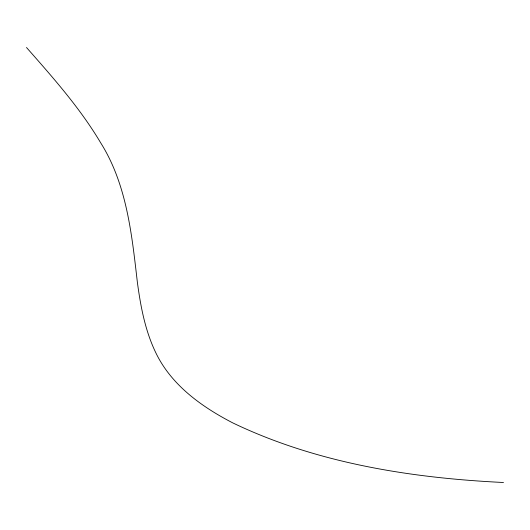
<?xml version="1.0" encoding="UTF-8"?>
<svg xmlns="http://www.w3.org/2000/svg" width="530" height="530" viewBox="0 0 530 530"><rect width="100%" height="100%" fill="white"/><g stroke="black" fill="none" stroke-linecap="round" stroke-linejoin="round"><path stroke-width="0.79" d="M503.5 482.499C411.008 478.02 316.9 463.253 232.769 422.894C202.593 407.279 173.065 386.383 157.158 355.464C145.518 332.714 140.728 307.314 137.363 282.198C131.804 234.445 126.875 184.46 100.66 142.789C80.037 108.054 53.093 77.711 26.5 47.501"/></g></svg>
